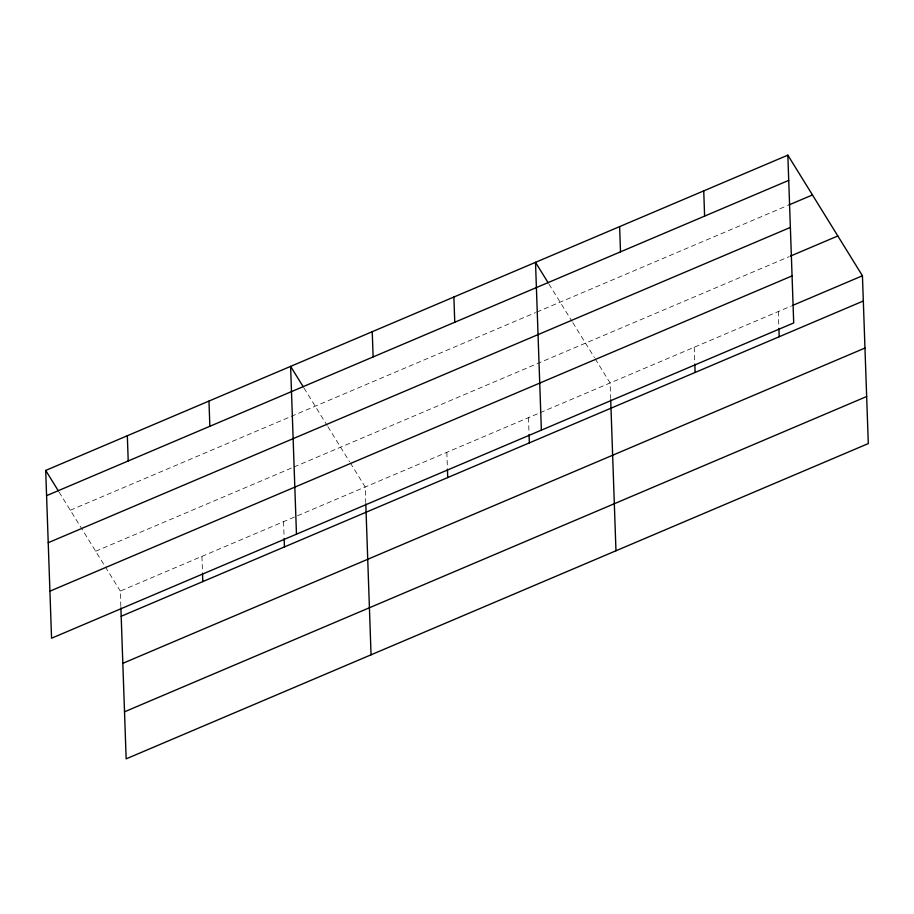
<?xml version="1.0" encoding="UTF-8"?>
<svg xmlns="http://www.w3.org/2000/svg" width="914" height="914" viewBox="0 0 914 914"><rect width="100%" height="100%" fill="white"/><g stroke="black" fill="none" stroke-linecap="round" stroke-linejoin="round"><path stroke-width="0.69" stroke-dasharray="4.57 3.43" d="M70.321 510.229L535.513 312.611M536.804 312.062L787.491 205.57M95.684 551.245L292.64 467.568M293.942 467.02L789.193 256.628M120.831 606.462L120.294 591.05L538.837 413.242M540.14 412.694L791.478 305.927M548.937 284.06L572.073 321.454M572.815 322.653L594.443 357.637M595.197 358.848L610.106 382.966L610.655 398.39M304.031 388.096L327.155 425.49M327.909 426.689L349.536 461.673M350.291 462.884L365.2 487.013L365.749 502.426M59.124 492.132L104.63 565.72M105.373 566.92L120.294 591.05M778.328 311.514L778.865 326.926M694.217 347.24L694.754 362.652M528.475 417.652L529.012 433.065M446.843 452.327L447.38 467.751M283.569 521.688L284.105 537.101M201.937 556.363L202.474 571.787"/><path stroke-width="1.37" d="M787.845 155.152L793.706 322.95L51.561 638.223L45.7 470.424L787.845 155.152L862.439 275.777L868.3 443.576L126.155 758.849L120.888 607.867M46.58 495.651L788.725 180.378M788.805 205.01L812.455 194.956M48.225 542.699L790.37 227.426M790.507 256.069L837.818 235.972M49.916 591.175L792.061 275.902M792.792 305.367L862.439 275.777M121.174 616.276L863.319 301.003M122.819 663.324L864.964 348.051M124.51 711.8L866.655 396.527M548.194 282.849L535.513 262.341L541.374 430.14M303.288 386.885L290.606 366.377L296.467 534.187M45.7 470.424L58.382 490.921M778.922 328.332L779.208 336.74M703.734 190.877L704.614 216.104M694.811 364.058L695.097 372.466M619.623 226.615L620.503 251.841M610.701 399.784L615.967 550.776M529.069 434.47L529.355 442.879M453.881 297.027L454.761 322.254M447.426 469.145L447.723 477.554M372.238 331.702L373.129 356.928M365.794 503.831L371.061 654.812M284.151 538.506L284.448 546.915M208.975 401.063L209.854 426.29M202.52 573.181L202.817 581.59M127.332 435.738L128.211 460.964"/></g></svg>
